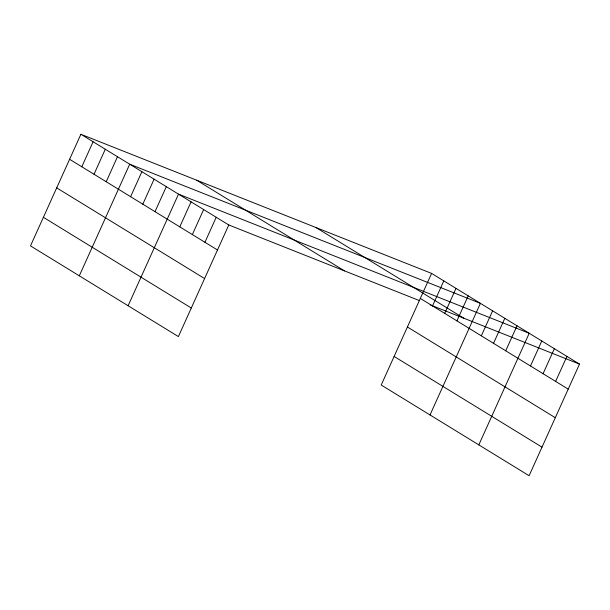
<?xml version="1.0" encoding="UTF-8"?>
<svg xmlns="http://www.w3.org/2000/svg" width="610" height="610" viewBox="0 0 610 610"><rect width="100%" height="100%" fill="white"/><g stroke="black" fill="none" stroke-linecap="round" stroke-linejoin="round"><path stroke-width="0.91" d="M80.894 134.276L30.5 245.891L178.394 336.59L228.788 224.976L80.894 134.276L431.605 273.41L579.5 364.109L529.106 475.724L381.212 385.024L431.605 273.41M81.809 166.766L93.101 141.756M94.009 174.246L105.301 149.236M106.209 181.734L117.501 156.724M79.308 275.819L129.701 164.204L480.413 303.345L430.012 414.96M130.609 196.694L141.901 171.684M142.809 204.182L154.101 179.172M155.016 211.662L166.309 186.652M128.108 305.755L178.509 194.132L529.213 333.273L478.82 444.888M179.782 226.851L191.075 201.841M192.356 234.568L203.648 209.55M204.929 242.277L216.222 217.267M432.513 305.907L443.805 280.89M444.713 313.387L456.005 288.377M456.921 320.868L468.213 295.858M481.32 335.835L492.613 310.825M493.52 343.316L504.813 318.306M505.72 350.803L517.013 325.793M530.494 365.992L541.787 340.982M543.068 373.701L554.36 348.691M555.634 381.41L566.926 356.4M228.788 224.976L419.604 300.677M430.202 304.878L579.5 364.109M315.873 227.492L463.768 318.191M420.313 298.42L568.207 389.119M196.633 180.186L344.528 270.886M407.411 326.998L555.306 417.697M394.113 356.446L542.008 447.145M69.601 159.286L217.495 249.986M56.699 187.865L204.594 278.564M43.401 217.312L191.296 308.012"/></g></svg>
